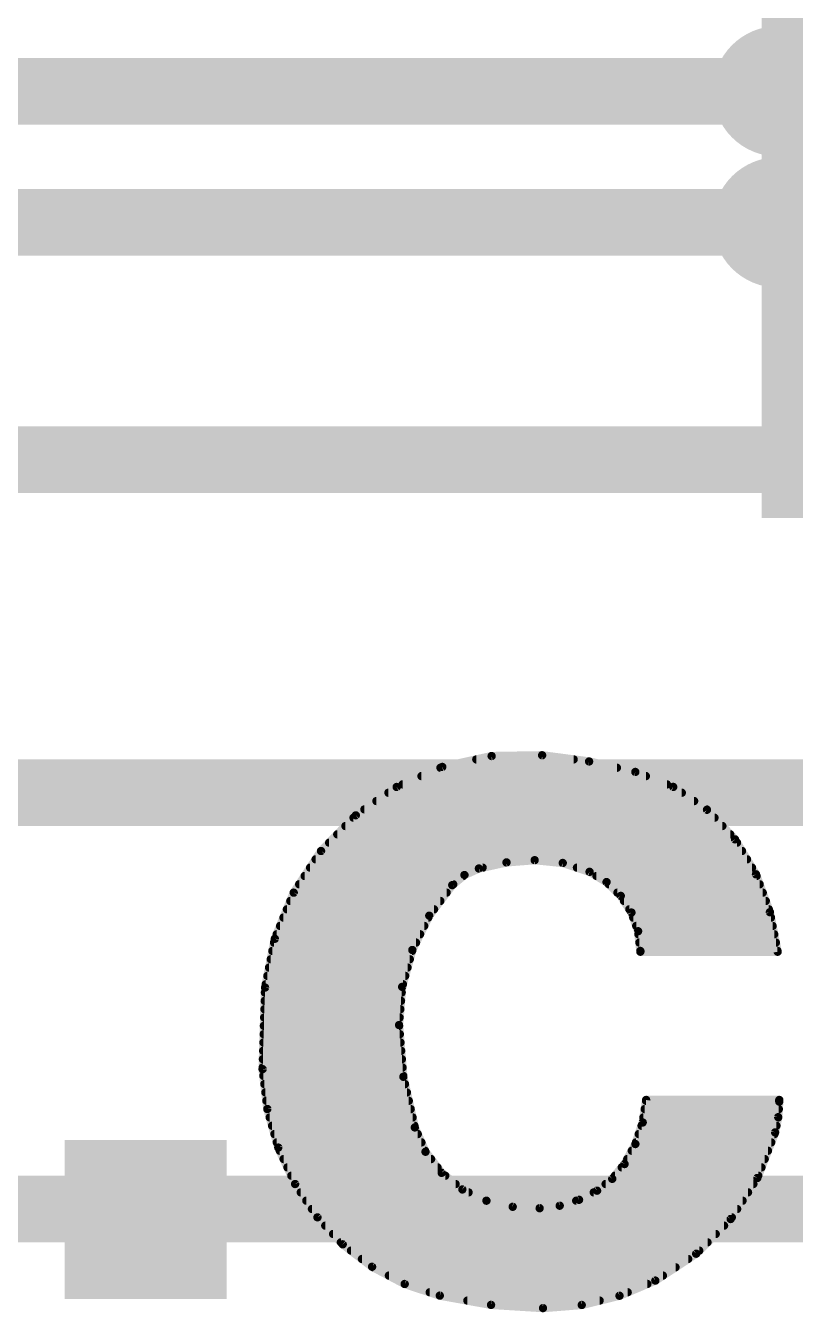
# Model space of a CAD drawing. Extents: x -25 to 82, y -26 to 60.
# Drawn here: x 17.641 to 19.99, y 2.225 to 6.15 of the extents above; entities that cross this region are included whole.
import ezdxf

# ---------------------------------------------------------------- set-up
doc = ezdxf.new("R2010")
doc.units = 0
for name, color, linetype in [('1', 12, 'CONTINUOUS'), ('16', 132, 'CONTINUOUS'), ('21', 53, 'CONTINUOUS'), ('29', 253, 'CONTINUOUS'), ('31', 253, 'CONTINUOUS')]:
    doc.layers.add(name, color=color, linetype=linetype)

# ---------------------------------------------------------------- blocks, each defined once
blk = doc.blocks.new('RECT')
blk.add_solid([(-0.5, -0.5), (0.5, -0.5), (-0.5, 0.5), (0.5, 0.5)])
blk = doc.blocks.new('RECT31200X120000R100')
at = {"const_width": 0.0975}
blk.add_lwpolyline([(0.0488, -0.2775), (0.0488, 0.2775, 0.4142), (0, 0.3263), (0, 0.3263, 0.4142), (-0.0488, 0.2775), (-0.0488, -0.2775, 0.4142), (0, -0.3263), (0, -0.3263, 0.4142)], format="xyb", close=True, dxfattribs=at)
blk.add_solid([(-0.0244, -0.3019), (0.0244, -0.3019), (-0.0244, 0.3019), (0.0244, 0.3019)])
blk = doc.blocks.new('RECT63712X152512R100')
at = {"const_width": 0.1991}
blk.add_lwpolyline([(0.0995, -0.2775), (0.0995, 0.2775, 0.4142), (0, 0.377), (0, 0.377, 0.4142), (-0.0995, 0.2775), (-0.0995, -0.2775, 0.4142), (0, -0.377), (0, -0.377, 0.4142)], format="xyb", close=True, dxfattribs=at)
blk.add_solid([(-0.0254, -0.3029), (0.0254, -0.3029), (-0.0254, 0.3029), (0.0254, 0.3029)])

msp = doc.modelspace()

# ---------------------------------------------------------------- linework, layer by layer
at = {"layer": '1', "const_width": 0.2032}
for points in [[(15.64, 5.95), (20.2154, 5.95)], [(20.2154, 5.55), (14.262, 5.55)], [(20.32, 3.81), (14.986, 3.81)]]:
    msp.add_lwpolyline(points, dxfattribs=at)
at = {"layer": '16', "const_width": 0.2032}
for points in [[(9.779, 4.826), (23.876, 4.826)], [(33.02, 2.54), (10.16, 2.54)]]:
    msp.add_lwpolyline(points, dxfattribs=at)
at = {"layer": '21', "const_width": 0.0254}
for points in [[(18.9128, 3.8887), (19.0634, 3.9219)], [(19.0634, 3.9219), (19.2176, 3.9243)], [(19.2176, 3.9243), (19.361, 3.9054)], [(18.7737, 3.8276), (18.9128, 3.8887)], [(18.9071, 3.8862), (19.4459, 3.8862)], [(19.0166, 3.9116), (19.3139, 3.9116)], [(19.361, 3.9054), (19.5021, 3.8735)], [(19.5021, 3.8735), (19.6178, 3.8277)], [(18.7915, 3.8354), (19.5984, 3.8354)], [(18.8493, 3.8608), (19.5342, 3.8608)], [(18.6488, 3.741), (18.7737, 3.8276)], [(18.7483, 3.81), (19.644, 3.81)], [(19.6178, 3.8277), (19.7208, 3.7581)], [(18.675, 3.7592), (19.7191, 3.7592)], [(18.7117, 3.7846), (19.6816, 3.7846)], [(19.7208, 3.7581), (19.8064, 3.6678)], [(18.5427, 3.6322), (18.6488, 3.741)], [(18.6417, 3.7338), (19.7438, 3.7338)], [(18.5922, 3.683), (19.7919, 3.683)], [(18.617, 3.7084), (19.7679, 3.7084)], [(18.5674, 3.6576), (19.8125, 3.6576)], [(19.8064, 3.6678), (19.8704, 3.5611)], [(18.4593, 3.5052), (18.5427, 3.6322)], [(18.526, 3.6068), (19.843, 3.6068)], [(18.5426, 3.6322), (19.8277, 3.6322)], [(19.1948, 3.6043), (19.1088, 3.5975)], [(19.2806, 3.5957), (19.1948, 3.6043)], [(18.5093, 3.5814), (19.0359, 3.5814)], [(18.9805, 3.5591), (18.9433, 3.5281)], [(19.0246, 3.5789), (18.9805, 3.5591)], [(19.1088, 3.5975), (19.0246, 3.5789)], [(19.3624, 3.5687), (19.2806, 3.5957)], [(19.3239, 3.5814), (19.8582, 3.5814)], [(19.4142, 3.5375), (19.3624, 3.5687)], [(19.8704, 3.5611), (19.9129, 3.4456)], [(18.4759, 3.5306), (18.9463, 3.5306)], [(18.4926, 3.556), (18.9768, 3.556)], [(18.9433, 3.5281), (18.873, 3.4349)], [(19.3835, 3.556), (19.8723, 3.556)], [(19.4575, 3.4953), (19.4142, 3.5375)], [(19.4212, 3.5306), (19.8816, 3.5306)], [(18.4016, 3.3646), (18.4593, 3.5052)], [(18.4592, 3.5052), (18.926, 3.5052)], [(19.4474, 3.5052), (19.891, 3.5052)], [(19.4902, 3.4444), (19.4575, 3.4953)], [(18.4384, 3.4544), (18.8877, 3.4544)], [(18.4488, 3.4798), (18.9069, 3.4798)], [(19.4675, 3.4798), (19.9003, 3.4798)], [(19.4838, 3.4544), (19.9096, 3.4544)], [(19.5105, 3.3875), (19.4902, 3.4444)], [(19.9129, 3.4456), (19.9365, 3.3249)], [(18.4176, 3.4036), (18.8576, 3.4036)], [(18.428, 3.429), (18.8701, 3.429)], [(18.873, 3.4349), (18.8214, 3.3302)], [(19.4957, 3.429), (19.9161, 3.429)], [(19.5048, 3.4036), (19.9211, 3.4036)], [(18.3718, 3.2156), (18.4016, 3.3646)], [(18.4072, 3.3782), (18.8451, 3.3782)], [(19.5174, 3.3274), (19.5105, 3.3875)], [(19.5116, 3.3782), (19.9261, 3.3782)], [(18.3941, 3.3274), (18.8207, 3.3274)], [(18.3992, 3.3528), (18.8326, 3.3528)], [(18.8214, 3.3302), (18.7903, 3.2177)], [(19.5145, 3.3528), (19.931, 3.3528)], [(19.5174, 3.3249), (19.5174, 3.3274)], [(19.5174, 3.3274), (19.936, 3.3274)], [(19.9365, 3.3249), (19.5174, 3.3249)], [(18.3891, 3.302), (18.8136, 3.302)], [(18.3789, 3.2512), (18.7996, 3.2512)], [(18.384, 3.2766), (18.8066, 3.2766)], [(18.3642, 2.9667), (18.3718, 3.2156)], [(18.3738, 3.2258), (18.7926, 3.2258)], [(18.7903, 3.2177), (18.7808, 3.1013)], [(18.3706, 3.175), (18.7868, 3.175)], [(18.3713, 3.2004), (18.7889, 3.2004)], [(18.3698, 3.1496), (18.7848, 3.1496)], [(18.3682, 3.0988), (18.781, 3.0988)], [(18.369, 3.1242), (18.7827, 3.1242)], [(18.7808, 3.1013), (18.7939, 2.9434)], [(18.3675, 3.0734), (18.7831, 3.0734)], [(18.3659, 3.0226), (18.7873, 3.0226)], [(18.3667, 3.048), (18.7852, 3.048)], [(18.3644, 2.9718), (18.7915, 2.9718)], [(18.3651, 2.9972), (18.7894, 2.9972)], [(18.3787, 2.8451), (18.3642, 2.9667)], [(18.3666, 2.9464), (18.7937, 2.9464)], [(18.7939, 2.9434), (18.829, 2.7889)], [(18.3697, 2.921), (18.799, 2.921)], [(18.3727, 2.8956), (18.8048, 2.8956)], [(18.3757, 2.8702), (18.8105, 2.8702)], [(19.5245, 2.804), (19.5351, 2.8727)], [(19.5347, 2.8702), (19.9415, 2.8702)], [(19.5351, 2.8727), (19.9415, 2.8727)], [(19.9415, 2.8677), (19.9383, 2.8203)], [(19.9415, 2.8727), (19.9415, 2.8677)], [(18.4121, 2.7274), (18.3787, 2.8451)], [(18.3788, 2.8448), (18.8163, 2.8448)], [(18.386, 2.8194), (18.8221, 2.8194)], [(19.5269, 2.8194), (19.9381, 2.8194)], [(19.5308, 2.8448), (19.94, 2.8448)], [(19.9383, 2.8203), (19.9288, 2.7737)], [(18.3932, 2.794), (18.8278, 2.794)], [(18.829, 2.7889), (18.8616, 2.7147)], [(19.5023, 2.7382), (19.5245, 2.804)], [(19.5212, 2.794), (19.9329, 2.794)], [(18.4004, 2.7686), (18.8379, 2.7686)], [(18.4076, 2.7432), (18.8491, 2.7432)], [(19.4691, 2.6772), (19.5023, 2.7382)], [(19.504, 2.7432), (19.9169, 2.7432)], [(19.5126, 2.7686), (19.9268, 2.7686)], [(19.9288, 2.7737), (19.8746, 2.6346)], [(18.4636, 2.6163), (18.4121, 2.7274)], [(18.4166, 2.7178), (18.8602, 2.7178)], [(18.8616, 2.7147), (18.9109, 2.6504)], [(19.4912, 2.7178), (19.907, 2.7178)], [(18.4283, 2.6924), (18.8787, 2.6924)], [(18.4401, 2.667), (18.8982, 2.667)], [(19.4316, 2.632), (19.4691, 2.6772)], [(19.4606, 2.667), (19.8872, 2.667)], [(19.4774, 2.6924), (19.8971, 2.6924)], [(18.4519, 2.6416), (18.9218, 2.6416)], [(18.9109, 2.6504), (18.9741, 2.5997)], [(19.3853, 2.5959), (19.4316, 2.632)], [(19.4396, 2.6416), (19.8773, 2.6416)], [(19.8746, 2.6346), (19.7931, 2.5095)], [(18.5318, 2.5146), (18.4636, 2.6163)], [(18.4636, 2.6162), (18.9535, 2.6162)], [(18.4807, 2.5908), (18.993, 2.5908)], [(18.9741, 2.5997), (19.0475, 2.5654)], [(19.3302, 2.568), (19.3853, 2.5959)], [(19.3752, 2.5908), (19.8461, 2.5908)], [(19.4113, 2.6162), (19.8626, 2.6162)], [(18.4977, 2.5654), (19.0475, 2.5654)], [(18.5148, 2.54), (19.813, 2.54)], [(19.0475, 2.5654), (19.1277, 2.5468)], [(19.1277, 2.5468), (19.21, 2.5425)], [(19.21, 2.5425), (19.2712, 2.5501)], [(19.2712, 2.5501), (19.3302, 2.568)], [(19.3216, 2.5654), (19.8295, 2.5654)], [(18.6089, 2.4323), (18.5318, 2.5146)], [(18.5318, 2.5146), (19.7965, 2.5146)], [(19.7931, 2.5095), (19.6878, 2.4037)], [(18.5556, 2.4892), (19.7729, 2.4892)], [(18.5794, 2.4638), (19.7476, 2.4638)], [(18.6032, 2.4384), (19.7224, 2.4384)], [(18.6985, 2.3639), (18.6089, 2.4323)], [(18.6342, 2.413), (19.6971, 2.413)], [(18.6674, 2.3876), (19.6634, 2.3876)], [(19.6878, 2.4037), (19.5631, 2.3216)], [(18.7982, 2.3112), (18.6985, 2.3639)], [(18.7017, 2.3622), (19.6248, 2.3622)], [(18.7498, 2.3368), (19.5862, 2.3368)], [(18.7979, 2.3114), (19.5389, 2.3114)], [(18.9052, 2.2758), (18.7982, 2.3112)], [(19.5631, 2.3216), (19.4538, 2.2755)], [(18.8744, 2.286), (19.4788, 2.286)], [(19.0616, 2.2476), (18.9052, 2.2758)], [(19.4538, 2.2755), (19.3385, 2.2472)], [(18.9894, 2.2606), (19.3931, 2.2606)], [(19.2202, 2.2377), (19.0616, 2.2476)], [(19.3385, 2.2472), (19.2202, 2.2377)]]:
    msp.add_lwpolyline(points, dxfattribs=at)
at = {"layer": '21', "const_width": 0.0127}
for points in [[(19.0633, 3.9283, 1), (19.0635, 3.9156)], [(19.0648, 3.9157, 1), (19.062, 3.9281)], [(19.2184, 3.9306, 1), (19.2168, 3.918)], [(19.2177, 3.918, 1), (19.2175, 3.9306)], [(18.9071, 3.8925, 1), (18.9071, 3.8799)], [(18.9114, 3.8949, 1), (18.9142, 3.8825)], [(18.9154, 3.8829, 1), (18.9102, 3.8945)], [(19.0166, 3.9179, 1), (19.0166, 3.9053)], [(19.3139, 3.9053, 1), (19.3139, 3.9179)], [(19.3624, 3.9116, 1), (19.3596, 3.8992)], [(19.3602, 3.8991, 1), (19.3618, 3.9117)], [(19.4459, 3.8799, 1), (19.4459, 3.8925)], [(19.5044, 3.8794, 1), (19.4998, 3.8676)], [(19.5007, 3.8673, 1), (19.5035, 3.8797)], [(18.7915, 3.8418, 1), (18.7915, 3.8291)], [(18.8493, 3.8672, 1), (18.8493, 3.8545)], [(19.5342, 3.8545, 1), (19.5342, 3.8672)], [(19.5984, 3.8291, 1), (19.5984, 3.8418)], [(18.7483, 3.8163, 1), (18.7483, 3.8037)], [(18.7711, 3.8334, 1), (18.7762, 3.8217)], [(18.7773, 3.8223, 1), (18.7701, 3.8328)], [(19.6213, 3.833, 1), (19.6142, 3.8225)], [(19.6154, 3.8218, 1), (19.6201, 3.8336)], [(19.644, 3.8037, 1), (19.644, 3.8163)], [(18.675, 3.7656, 1), (18.675, 3.7529)], [(18.7117, 3.791, 1), (18.7117, 3.7783)], [(19.6816, 3.7783, 1), (19.6816, 3.791)], [(19.7254, 3.7624, 1), (19.7162, 3.7537)], [(19.7173, 3.7528, 1), (19.7244, 3.7633)], [(19.7191, 3.7529, 1), (19.7191, 3.7656)], [(18.6417, 3.7401, 1), (18.6417, 3.7275)], [(18.6452, 3.7462, 1), (18.6524, 3.7358)], [(18.6533, 3.7366, 1), (18.6442, 3.7454)], [(19.7438, 3.7275, 1), (19.7438, 3.7401)], [(18.5922, 3.6894, 1), (18.5922, 3.6767)], [(18.617, 3.7147, 1), (18.617, 3.7021)], [(19.7679, 3.7021, 1), (19.7679, 3.7147)], [(19.7919, 3.6767, 1), (19.7919, 3.6894)], [(18.5674, 3.6639, 1), (18.5674, 3.6513)], [(19.8118, 3.671, 1), (19.8009, 3.6645)], [(19.8018, 3.6634, 1), (19.811, 3.6721)], [(19.8125, 3.6513, 1), (19.8125, 3.6639)], [(18.526, 3.6132, 1), (18.526, 3.6005)], [(18.5426, 3.6385, 1), (18.5426, 3.6259)], [(18.5381, 3.6367, 1), (18.5472, 3.6278)], [(18.548, 3.6287, 1), (18.5374, 3.6357)], [(19.1954, 3.6106, 1), (19.1942, 3.598)], [(19.1953, 3.598, 1), (19.1943, 3.6106)], [(19.8277, 3.6259, 1), (19.8277, 3.6385)], [(19.843, 3.6005, 1), (19.843, 3.6132)], [(18.5093, 3.5878, 1), (18.5093, 3.5751)], [(19.0232, 3.5851, 1), (19.026, 3.5727)], [(19.0272, 3.5731, 1), (19.022, 3.5847)], [(19.0359, 3.5751, 1), (19.0359, 3.5878)], [(19.1083, 3.6038, 1), (19.1093, 3.5911)], [(19.1102, 3.5913, 1), (19.1075, 3.6037)], [(19.2826, 3.6018, 1), (19.2786, 3.5897)], [(19.2799, 3.5894, 1), (19.2812, 3.602)], [(19.3239, 3.5878, 1), (19.3239, 3.5751)], [(19.3657, 3.5741, 1), (19.3591, 3.5633)], [(19.3604, 3.5627, 1), (19.3644, 3.5747)], [(19.8582, 3.5751, 1), (19.8582, 3.5878)], [(19.8764, 3.5633, 1), (19.8644, 3.5589)], [(18.4759, 3.537, 1), (18.4759, 3.5243)], [(18.4926, 3.5623, 1), (18.4926, 3.5497)], [(18.9392, 3.533, 1), (18.9474, 3.5232)], [(18.9484, 3.5243, 1), (18.9382, 3.5319)], [(18.9463, 3.5243, 1), (18.9463, 3.537)], [(18.9779, 3.5649, 1), (18.9831, 3.5533)], [(18.9845, 3.5542, 1), (18.9764, 3.5639)], [(18.9768, 3.5497, 1), (18.9768, 3.5623)], [(19.3835, 3.5623, 1), (19.3835, 3.5497)], [(19.4186, 3.542, 1), (19.4098, 3.5329)], [(19.4109, 3.532, 1), (19.4175, 3.5429)], [(19.4212, 3.537, 1), (19.4212, 3.5243)], [(19.865, 3.5578, 1), (19.8758, 3.5644)], [(19.8723, 3.5497, 1), (19.8723, 3.5623)], [(19.8816, 3.5243, 1), (19.8816, 3.537)], [(18.4592, 3.5116, 1), (18.4592, 3.4989)], [(18.4539, 3.5087, 1), (18.4646, 3.5017)], [(18.4651, 3.5028, 1), (18.4534, 3.5076)], [(18.926, 3.4989, 1), (18.926, 3.5116)], [(19.4474, 3.5116, 1), (19.4474, 3.4989)], [(19.4629, 3.4987, 1), (19.4522, 3.4919)], [(19.4531, 3.4908, 1), (19.462, 3.4999)], [(19.891, 3.4989, 1), (19.891, 3.5116)], [(18.4384, 3.4607, 1), (18.4384, 3.4481)], [(18.4488, 3.4861, 1), (18.4488, 3.4735)], [(18.8877, 3.4481, 1), (18.8877, 3.4607)], [(18.9069, 3.4735, 1), (18.9069, 3.4861)], [(19.4675, 3.4861, 1), (19.4675, 3.4735)], [(19.4838, 3.4607, 1), (19.4838, 3.4481)], [(19.4962, 3.4466, 1), (19.4842, 3.4423)], [(19.4849, 3.441, 1), (19.4956, 3.4479)], [(19.9003, 3.4735, 1), (19.9003, 3.4861)], [(19.9191, 3.4469, 1), (19.9066, 3.4444)], [(19.9069, 3.4434, 1), (19.9188, 3.4478)], [(19.9096, 3.4481, 1), (19.9096, 3.4607)], [(18.4176, 3.4099, 1), (18.4176, 3.3973)], [(18.428, 3.4354, 1), (18.428, 3.4227)], [(18.8576, 3.3973, 1), (18.8576, 3.4099)], [(18.8679, 3.4387, 1), (18.8781, 3.4311)], [(18.8787, 3.4321, 1), (18.8673, 3.4377)], [(18.8701, 3.4227, 1), (18.8701, 3.4354)], [(19.4957, 3.4354, 1), (19.4957, 3.4227)], [(19.5048, 3.4099, 1), (19.5048, 3.3973)], [(19.9161, 3.4227, 1), (19.9161, 3.4354)], [(19.9211, 3.3973, 1), (19.9211, 3.4099)], [(18.4078, 3.3634, 1), (18.3954, 3.3659)], [(18.4072, 3.3845, 1), (18.4072, 3.3719)], [(18.8451, 3.3719, 1), (18.8451, 3.3845)], [(19.5168, 3.3882, 1), (19.5042, 3.3868)], [(19.5045, 3.3853, 1), (19.5165, 3.3896)], [(19.5116, 3.3845, 1), (19.5116, 3.3719)], [(19.9261, 3.3719, 1), (19.9261, 3.3845)], [(18.3941, 3.3338, 1), (18.3941, 3.3211)], [(18.3992, 3.3592, 1), (18.3992, 3.3465)], [(18.3957, 3.367, 1), (18.4075, 3.3622)], [(18.8157, 3.333, 1), (18.8271, 3.3274)], [(18.8275, 3.3285, 1), (18.8153, 3.3319)], [(18.8207, 3.3211, 1), (18.8207, 3.3338)], [(18.8326, 3.3465, 1), (18.8326, 3.3592)], [(19.5145, 3.3592, 1), (19.5145, 3.3465)], [(19.5238, 3.3274, 1), (19.5111, 3.3274)], [(19.5174, 3.3338, 1), (19.5174, 3.3211)], [(19.5174, 3.3312, 1), (19.5174, 3.3186)], [(19.931, 3.3465, 1), (19.931, 3.3592)], [(19.936, 3.3211, 1), (19.936, 3.3338)], [(19.9365, 3.3186, 1), (19.9365, 3.3312)], [(18.3891, 3.3083, 1), (18.3891, 3.2957)], [(18.8136, 3.2957, 1), (18.8136, 3.3083)], [(19.5111, 3.3267, 1), (19.5237, 3.3281)], [(19.5111, 3.3249, 1), (19.5238, 3.3249)], [(19.9303, 3.3237, 1), (19.9427, 3.3261)], [(18.3789, 3.2576, 1), (18.3789, 3.2449)], [(18.384, 3.283, 1), (18.384, 3.2703)], [(18.7996, 3.2449, 1), (18.7996, 3.2576)], [(18.8066, 3.2703, 1), (18.8066, 3.283)], [(18.3781, 3.2154, 1), (18.3655, 3.2158)], [(18.3656, 3.2168, 1), (18.378, 3.2144)], [(18.3738, 3.2321, 1), (18.3738, 3.2195)], [(18.7966, 3.2171, 1), (18.784, 3.2182)], [(18.7842, 3.2193, 1), (18.7964, 3.216)], [(18.7926, 3.2195, 1), (18.7926, 3.2321)], [(18.3706, 3.1814, 1), (18.3706, 3.1687)], [(18.3713, 3.2067, 1), (18.3713, 3.1941)], [(18.7868, 3.1687, 1), (18.7868, 3.1814)], [(18.7889, 3.1941, 1), (18.7889, 3.2067)], [(18.3698, 3.1559, 1), (18.3698, 3.1433)], [(18.7848, 3.1433, 1), (18.7848, 3.1559)], [(18.3682, 3.1052, 1), (18.3682, 3.0925)], [(18.369, 3.1305, 1), (18.369, 3.1179)], [(18.7871, 3.1018, 1), (18.7745, 3.1008)], [(18.7745, 3.1018, 1), (18.7871, 3.1008)], [(18.781, 3.0925, 1), (18.781, 3.1052)], [(18.7827, 3.1179, 1), (18.7827, 3.1305)], [(18.3675, 3.0798, 1), (18.3675, 3.0671)], [(18.7831, 3.0671, 1), (18.7831, 3.0798)], [(18.3659, 3.029, 1), (18.3659, 3.0163)], [(18.3667, 3.0543, 1), (18.3667, 3.0417)], [(18.7852, 3.0417, 1), (18.7852, 3.0543)], [(18.7873, 3.0163, 1), (18.7873, 3.029)], [(18.3644, 2.9781, 1), (18.3644, 2.9655)], [(18.3651, 3.0036, 1), (18.3651, 2.9909)], [(18.7894, 2.9909, 1), (18.7894, 3.0036)], [(18.7915, 2.9655, 1), (18.7915, 2.9781)], [(18.3705, 2.9675, 1), (18.3579, 2.9659)], [(18.3579, 2.9669, 1), (18.3705, 2.9665)], [(18.3666, 2.9527, 1), (18.3666, 2.9401)], [(18.8001, 2.9448, 1), (18.7877, 2.942)], [(18.7876, 2.9429, 1), (18.8002, 2.9439)], [(18.7937, 2.9401, 1), (18.7937, 2.9527)], [(18.3697, 2.9274, 1), (18.3697, 2.9147)], [(18.3727, 2.9019, 1), (18.3727, 2.8893)], [(18.799, 2.9147, 1), (18.799, 2.9274)], [(18.8048, 2.8893, 1), (18.8048, 2.9019)], [(18.3757, 2.8765, 1), (18.3757, 2.8639)], [(18.8105, 2.8639, 1), (18.8105, 2.8765)], [(19.5347, 2.8765, 1), (19.5347, 2.8639)], [(19.5414, 2.8717, 1), (19.5288, 2.8737)], [(19.5351, 2.879, 1), (19.5351, 2.8664)], [(19.9479, 2.8727, 1), (19.9352, 2.8727)], [(19.9478, 2.8673, 1), (19.9352, 2.8681)], [(19.9352, 2.8677, 1), (19.9479, 2.8677)], [(19.9415, 2.8664, 1), (19.9415, 2.879)], [(19.9415, 2.8639, 1), (19.9415, 2.8765)], [(18.3848, 2.8469, 1), (18.3726, 2.8434)], [(18.3724, 2.8444, 1), (18.385, 2.8459)], [(18.3788, 2.8512, 1), (18.3788, 2.8385)], [(18.386, 2.8258, 1), (18.386, 2.8131)], [(18.8163, 2.8385, 1), (18.8163, 2.8512)], [(18.8221, 2.8131, 1), (18.8221, 2.8258)], [(19.5269, 2.8258, 1), (19.5269, 2.8131)], [(19.5308, 2.8512, 1), (19.5308, 2.8385)], [(19.932, 2.8207, 1), (19.9446, 2.8198)], [(19.9445, 2.819, 1), (19.9321, 2.8215)], [(19.9381, 2.8131, 1), (19.9381, 2.8258)], [(19.94, 2.8385, 1), (19.94, 2.8512)], [(18.3932, 2.8003, 1), (18.3932, 2.7877)], [(18.8348, 2.7915, 1), (18.8232, 2.7863)], [(18.8228, 2.7875, 1), (18.8352, 2.7903)], [(18.8278, 2.7877, 1), (18.8278, 2.8003)], [(19.5212, 2.8003, 1), (19.5212, 2.7877)], [(19.5183, 2.805, 1), (19.5308, 2.8031)], [(19.5306, 2.802, 1), (19.5185, 2.8061)], [(19.9329, 2.7877, 1), (19.9329, 2.8003)], [(18.4004, 2.775, 1), (18.4004, 2.7623)], [(18.4076, 2.7496, 1), (18.4076, 2.7369)], [(18.8379, 2.7623, 1), (18.8379, 2.775)], [(18.8491, 2.7369, 1), (18.8491, 2.7496)], [(19.5079, 2.7352, 1), (19.4967, 2.7412)], [(19.504, 2.7496, 1), (19.504, 2.7369)], [(19.5126, 2.775, 1), (19.5126, 2.7623)], [(19.9169, 2.7369, 1), (19.9169, 2.7496)], [(19.9226, 2.775, 1), (19.935, 2.7724)], [(19.9347, 2.7714, 1), (19.9229, 2.776)], [(19.9268, 2.7623, 1), (19.9268, 2.775)], [(18.4179, 2.73, 1), (18.4064, 2.7247)], [(18.406, 2.7256, 1), (18.4182, 2.7291)], [(18.4166, 2.7241, 1), (18.4166, 2.7115)], [(18.8666, 2.7186, 1), (18.8565, 2.7108)], [(18.8558, 2.7122, 1), (18.8674, 2.7173)], [(18.8602, 2.7115, 1), (18.8602, 2.7241)], [(19.4912, 2.7241, 1), (19.4912, 2.7115)], [(19.4963, 2.7402, 1), (19.5083, 2.7362)], [(19.907, 2.7115, 1), (19.907, 2.7241)], [(18.4283, 2.6987, 1), (18.4283, 2.6861)], [(18.4401, 2.6734, 1), (18.4401, 2.6607)], [(18.8787, 2.6861, 1), (18.8787, 2.6987)], [(18.8982, 2.6607, 1), (18.8982, 2.6734)], [(19.4606, 2.6734, 1), (19.4606, 2.6607)], [(19.4635, 2.6802, 1), (19.4747, 2.6742)], [(19.474, 2.6731, 1), (19.4642, 2.6813)], [(19.4774, 2.6987, 1), (19.4774, 2.6861)], [(19.8872, 2.6607, 1), (19.8872, 2.6734)], [(19.8971, 2.6861, 1), (19.8971, 2.6987)], [(18.4519, 2.6479, 1), (18.4519, 2.6353)], [(18.9149, 2.6553, 1), (18.9069, 2.6454)], [(18.9058, 2.6465, 1), (18.9159, 2.6543)], [(18.9218, 2.6353, 1), (18.9218, 2.6479)], [(19.4267, 2.6361, 1), (19.4365, 2.628)], [(19.4355, 2.627, 1), (19.4277, 2.637)], [(19.4396, 2.6479, 1), (19.4396, 2.6353)], [(19.8687, 2.6369, 1), (19.8805, 2.6323)], [(19.8799, 2.6311, 1), (19.8693, 2.6381)], [(19.8773, 2.6353, 1), (19.8773, 2.6479)], [(18.4689, 2.6198, 1), (18.4583, 2.6127)], [(18.4636, 2.6225, 1), (18.4636, 2.6099)], [(18.4578, 2.6136, 1), (18.4693, 2.6189)], [(18.4807, 2.5972, 1), (18.4807, 2.5845)], [(18.9535, 2.6099, 1), (18.9535, 2.6225)], [(18.9767, 2.6054, 1), (18.9714, 2.5939)], [(18.9701, 2.5947, 1), (18.978, 2.6046)], [(18.993, 2.5845, 1), (18.993, 2.5972)], [(19.3752, 2.5972, 1), (19.3752, 2.5845)], [(19.3814, 2.6009, 1), (19.3892, 2.5909)], [(19.3882, 2.5902, 1), (19.3824, 2.6016)], [(19.4113, 2.6225, 1), (19.4113, 2.6099)], [(19.8461, 2.5845, 1), (19.8461, 2.5972)], [(19.8626, 2.6099, 1), (19.8626, 2.6225)], [(18.4977, 2.5717, 1), (18.4977, 2.5591)], [(18.5148, 2.5463, 1), (18.5148, 2.5337)], [(19.0489, 2.5716, 1), (19.0461, 2.5592)], [(19.0448, 2.5596, 1), (19.0502, 2.5712)], [(19.0475, 2.5591, 1), (19.0475, 2.5717)], [(19.1281, 2.5531, 1), (19.1274, 2.5404)], [(19.1263, 2.5406, 1), (19.1292, 2.5529)], [(19.2092, 2.5488, 1), (19.2108, 2.5362)], [(19.2097, 2.5362, 1), (19.2103, 2.5488)], [(19.2694, 2.5561, 1), (19.2731, 2.544)], [(19.272, 2.5438, 1), (19.2705, 2.5564)], [(19.3216, 2.5717, 1), (19.3216, 2.5591)], [(19.3274, 2.5737, 1), (19.3331, 2.5624)], [(19.3321, 2.562, 1), (19.3284, 2.5741)], [(19.813, 2.5337, 1), (19.813, 2.5463)], [(19.8295, 2.5591, 1), (19.8295, 2.5717)], [(18.5318, 2.521, 1), (18.5318, 2.5083)], [(18.5364, 2.5189, 1), (18.5272, 2.5103)], [(18.5265, 2.5111, 1), (18.5371, 2.5181)], [(19.7878, 2.513, 1), (19.7984, 2.506)], [(19.7976, 2.505, 1), (19.7886, 2.514)], [(19.7965, 2.5083, 1), (19.7965, 2.521)], [(18.5556, 2.4956, 1), (18.5556, 2.4829)], [(18.5794, 2.4701, 1), (18.5794, 2.4575)], [(19.7476, 2.4575, 1), (19.7476, 2.4701)], [(19.7729, 2.4829, 1), (19.7729, 2.4956)], [(18.6032, 2.4447, 1), (18.6032, 2.4321)], [(18.6127, 2.4374, 1), (18.605, 2.4273)], [(18.6042, 2.428, 1), (18.6135, 2.4366)], [(19.7224, 2.4321, 1), (19.7224, 2.4447)], [(18.6342, 2.4194, 1), (18.6342, 2.4067)], [(18.6674, 2.3939, 1), (18.6674, 2.3813)], [(19.6634, 2.3813, 1), (19.6634, 2.3939)], [(19.6833, 2.4082, 1), (19.6923, 2.3992)], [(19.6913, 2.3984, 1), (19.6843, 2.409)], [(19.6971, 2.4067, 1), (19.6971, 2.4194)], [(18.7014, 2.3695, 1), (18.6955, 2.3583)], [(18.6946, 2.3588, 1), (18.7023, 2.3689)], [(18.7017, 2.3685, 1), (18.7017, 2.3559)], [(19.6248, 2.3559, 1), (19.6248, 2.3685)], [(18.7498, 2.3432, 1), (18.7498, 2.3305)], [(18.7979, 2.3177, 1), (18.7979, 2.3051)], [(18.8002, 2.3173, 1), (18.7962, 2.3052)], [(18.7952, 2.3056, 1), (18.8011, 2.3169)], [(19.5389, 2.3051, 1), (19.5389, 2.3177)], [(19.5596, 2.3269, 1), (19.5666, 2.3163)], [(19.5656, 2.3157, 1), (19.5606, 2.3275)], [(19.5862, 2.3305, 1), (19.5862, 2.3432)], [(18.8744, 2.2923, 1), (18.8744, 2.2797)], [(18.9063, 2.282, 1), (18.9041, 2.2696)], [(18.9032, 2.2698, 1), (18.9072, 2.2818)], [(19.4513, 2.2813, 1), (19.4562, 2.2696)], [(19.4553, 2.2693, 1), (19.4523, 2.2816)], [(19.4788, 2.2797, 1), (19.4788, 2.2923)], [(18.9894, 2.267, 1), (18.9894, 2.2543)], [(19.062, 2.2539, 1), (19.0612, 2.2412)], [(19.0605, 2.2413, 1), (19.0627, 2.2538)], [(19.2197, 2.244, 1), (19.2207, 2.2314)], [(19.2198, 2.2314, 1), (19.2206, 2.244)], [(19.337, 2.2534, 1), (19.34, 2.2411)], [(19.339, 2.2409, 1), (19.338, 2.2536)], [(19.3931, 2.2543, 1), (19.3931, 2.267)]]:
    msp.add_lwpolyline(points, format="xyb", dxfattribs=at)

# ---------------------------------------------------------------- block references
at = {"layer": '1', "rotation": 90}
for p in [(20.2154, 5.95), (20.2154, 5.55)]:
    msp.add_blockref('RECT31200X120000R100', p, dxfattribs=at)
at = {"layer": '21', "xscale": 0.4953, "yscale": 0.4851}
msp.add_blockref('RECT', (18.0074, 2.5083), dxfattribs=at)
at = {"layer": '29', "xscale": 3.3782, "yscale": 3.4036, "rotation": 180}
msp.add_blockref('RECT', (21.5773, 6.35), dxfattribs=at)
at = {"layer": '29', "rotation": 90}
for p in [(20.2154, 5.95), (20.2154, 5.55)]:
    msp.add_blockref('RECT63712X152512R100', p, dxfattribs=at)
at = {"layer": '31', "rotation": 90}
for p in [(20.2154, 5.95), (20.2154, 5.55)]:
    msp.add_blockref('RECT31200X120000R100', p, dxfattribs=at)

doc.saveas('drawing.dxf')
